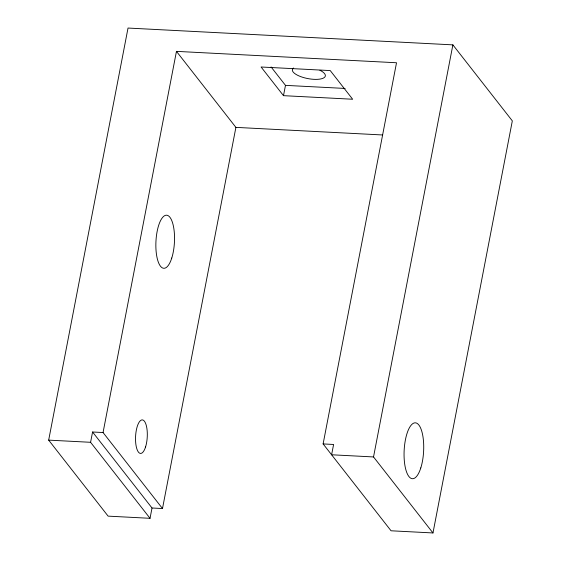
<?xml version="1.0" encoding="UTF-8"?>
<svg xmlns="http://www.w3.org/2000/svg" width="561" height="561" viewBox="0 0 561 561"><rect width="100%" height="100%" fill="white"/><g stroke="black" fill="none" stroke-linecap="round" stroke-linejoin="round"><path stroke-width="0.84" d="M152.017 508L150.032 518.308L108.119 516.134L48.674 440.126L128.027 28.05L452.881 44.866L512.326 120.874L432.973 532.95L391.059 530.783L323.115 443.926L396.522 62.755L176.456 51.367L103.056 432.538L162.494 508.547L152.017 508L92.572 431.998L103.056 432.538M150.032 518.308L90.587 442.299L92.572 431.998M162.494 508.547L235.9 127.375L176.456 51.367M283.494 95.665L261.075 66.997L330.24 70.581L352.659 99.241L283.494 95.665L285.479 85.363L271.068 66.934M432.973 532.95L373.528 456.942L452.881 44.866M285.479 85.363L345.134 88.449M235.9 127.375L382.609 134.97M323.115 443.926L333.599 444.473L331.614 454.775L373.528 456.942M48.674 440.126L90.587 442.299M319.917 70.265A16.788 5.855 10.9 0 1 322.323 78.533A16.788 5.855 10.9 0 1 300.913 76.696A16.788 5.855 10.9 0 1 293.536 68.007M171.764 258.039A26.584 9.257 -87 0 0 167.655 215.438A26.584 9.257 -87 0 0 156.154 251.749A26.584 9.257 -87 0 0 171.764 258.039M420.799 467.916A27.98 9.74 -87 0 0 416.472 423.071A27.98 9.74 -87 0 0 404.369 461.289A27.98 9.74 -87 0 0 420.799 467.916M145.565 446.949A16.788 5.841 -87 0 0 142.971 420.042A16.788 5.841 -87 0 0 135.713 442.98A16.788 5.841 -87 0 0 145.565 446.949"/></g></svg>
